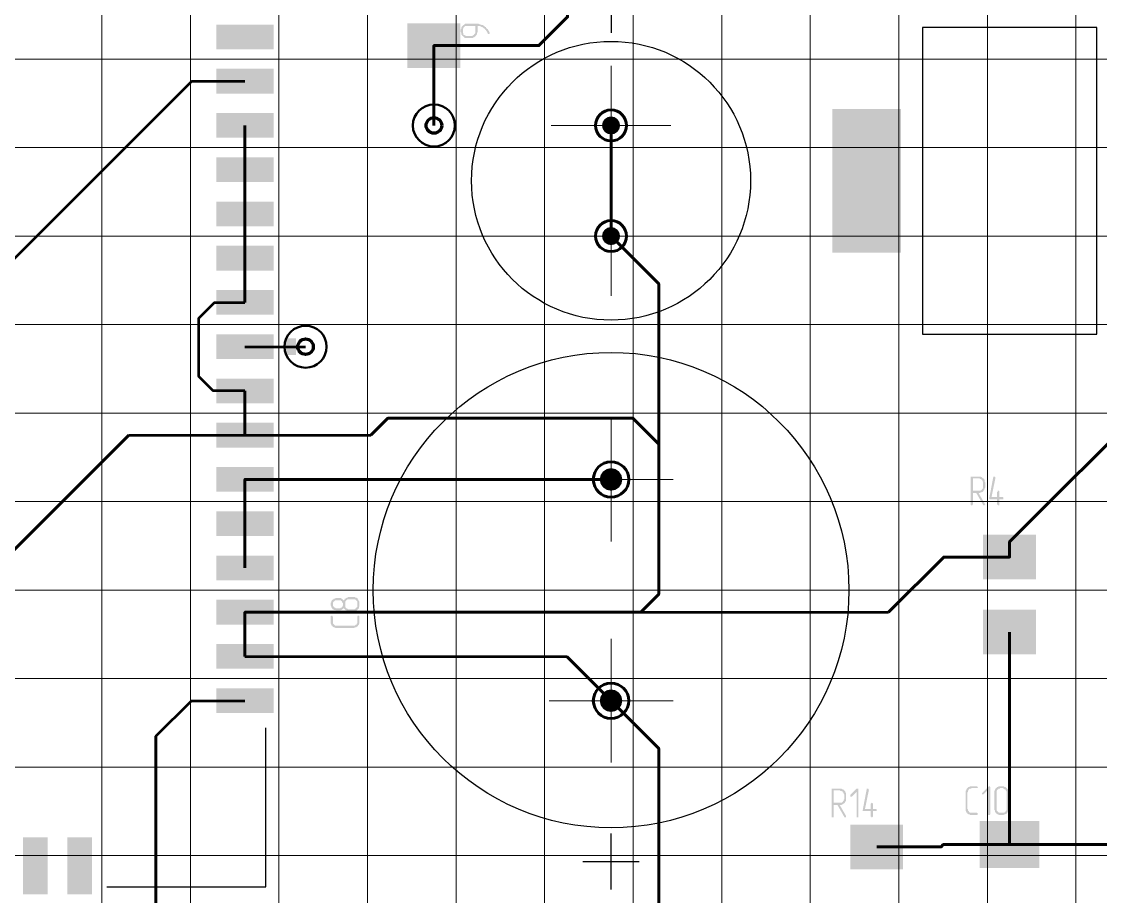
# Paper-space layout 'Layout1' of a CAD drawing. Extents: x -1 to 840, y -1 to 593.
# Drawn here: x 245.69 to 294.43, y 361.34 to 400.88 of the extents above; entities that cross this region are included whole.
import ezdxf

# ---------------------------------------------------------------- set-up
doc = ezdxf.new("R2010")
doc.units = 0
doc.header["$MEASUREMENT"] = 0
doc.layers.add('PDF _Геометрия', color=7, linetype='CONTINUOUS')
doc.layers.add('PDF _Сплошная заливка', color=7, linetype='CONTINUOUS')

psp = doc.layouts.get("Layout1")

# ---------------------------------------------------------------- hatches: boundary and pattern name
at = {"layer": 'PDF _Сплошная заливка', "transparency": 33554559}
h = psp.add_hatch(color=256, dxfattribs=at)
h.paths.add_polyline_path([(266.187, 400.426), (266.187, 400.68), (265.806, 400.68), (265.806, 400.68), (265.806, 400.68), (265.781, 400.68), (265.781, 400.68), (265.756, 400.68), (265.73, 400.68), (265.705, 400.655), (265.679, 400.63), (265.679, 400.63), (265.679, 400.63), (265.654, 400.604), (265.654, 400.604), (265.654, 400.579), (265.628, 400.553), (265.628, 400.528), (265.628, 400.503), (265.628, 400.401), (265.628, 400.376), (265.628, 400.376), (265.654, 400.35), (265.654, 400.325), (265.654, 400.299), (265.679, 400.274), (265.679, 400.274), (265.679, 400.274), (265.705, 400.274), (265.73, 400.249), (265.73, 400.249), (265.756, 400.249), (265.781, 400.223), (265.806, 400.223), (266.009, 400.223), (266.009, 400.223), (266.009, 400.223), (266.035, 400.223), (266.035, 400.223), (266.06, 400.249), (266.086, 400.249), (266.111, 400.274), (266.137, 400.274), (266.137, 400.274), (266.137, 400.299), (266.137, 400.299), (266.162, 400.325), (266.162, 400.325), (266.187, 400.35), (266.187, 400.376)], flags=0)
h.paths.add_polyline_path([(266.848, 400.35), (266.822, 400.35), (266.822, 400.325), (266.822, 400.325), (266.822, 400.325), (266.797, 400.325), (266.797, 400.325), (266.797, 400.325), (266.772, 400.325), (266.772, 400.325), (266.772, 400.325), (266.772, 400.325), (266.772, 400.325), (266.746, 400.35), (266.746, 400.35), (266.746, 400.376), (266.721, 400.401), (266.721, 400.426), (266.721, 400.426), (266.695, 400.426), (266.695, 400.452), (266.695, 400.452), (266.67, 400.477), (266.67, 400.503), (266.67, 400.503), (266.645, 400.503), (266.645, 400.528), (266.619, 400.528), (266.619, 400.553), (266.594, 400.579), (266.568, 400.579), (266.543, 400.604), (266.543, 400.604), (266.518, 400.604), (266.518, 400.63), (266.492, 400.63), (266.467, 400.63), (266.467, 400.655), (266.441, 400.655), (266.416, 400.68), (266.391, 400.68), (266.391, 400.68), (266.391, 400.68), (266.365, 400.68), (266.34, 400.68), (266.314, 400.68), (266.289, 400.68), (266.289, 400.68), (266.289, 400.401), (266.289, 400.401), (266.264, 400.376), (266.264, 400.35), (266.264, 400.325), (266.238, 400.274), (266.213, 400.249), (266.187, 400.223), (266.187, 400.223), (266.187, 400.198), (266.162, 400.198), (266.137, 400.172), (266.111, 400.172), (266.086, 400.147), (266.035, 400.147), (266.009, 400.147), (265.806, 400.147), (265.806, 400.147), (265.806, 400.147), (265.806, 400.147), (265.781, 400.147), (265.781, 400.147), (265.756, 400.147), (265.705, 400.147), (265.679, 400.172), (265.654, 400.198), (265.628, 400.223), (265.603, 400.223), (265.603, 400.223), (265.603, 400.249), (265.578, 400.274), (265.552, 400.299), (265.552, 400.325), (265.552, 400.376), (265.527, 400.426), (265.527, 400.528), (265.527, 400.528), (265.552, 400.553), (265.552, 400.579), (265.552, 400.604), (265.578, 400.63), (265.578, 400.655), (265.628, 400.706), (265.628, 400.706), (265.628, 400.706), (265.628, 400.706), (265.654, 400.731), (265.679, 400.731), (265.705, 400.757), (265.73, 400.782), (265.781, 400.782), (265.781, 400.782), (265.806, 400.782), (266.238, 400.782), (266.238, 400.782), (266.238, 400.782), (266.238, 400.782), (266.264, 400.782), (266.289, 400.782), (266.289, 400.782), (266.314, 400.782), (266.34, 400.782), (266.391, 400.757), (266.467, 400.731), (266.492, 400.731), (266.518, 400.731), (266.543, 400.706), (266.594, 400.68), (266.594, 400.68), (266.594, 400.68), (266.594, 400.68), (266.619, 400.655), (266.619, 400.655), (266.645, 400.63), (266.67, 400.63), (266.67, 400.604), (266.695, 400.579), (266.721, 400.553), (266.746, 400.553), (266.772, 400.503), (266.772, 400.477), (266.797, 400.452), (266.822, 400.426), (266.822, 400.376), (266.848, 400.376)], flags=0)
at = {"layer": 'PDF _Сплошная заливка', "true_color": 0xffffff, "transparency": 33554559}
for points in [[(271.912, 396.187), (271.943, 396.344), (272.032, 396.476), (272.164, 396.564), (272.32, 396.595), (272.32, 396.187)], [(272.32, 395.78), (272.164, 395.811), (272.032, 395.899), (271.943, 396.032), (271.912, 396.187), (272.32, 396.187)], [(272.728, 396.187), (272.697, 396.032), (272.609, 395.899), (272.476, 395.811), (272.32, 395.78), (272.32, 396.187)], [(271.912, 391.187), (271.943, 391.344), (272.032, 391.476), (272.164, 391.564), (272.32, 391.595), (272.32, 391.187)], [(272.32, 390.78), (272.164, 390.811), (272.032, 390.899), (271.943, 391.032), (271.912, 391.187), (272.32, 391.187)], [(272.728, 391.187), (272.697, 391.032), (272.609, 390.899), (272.476, 390.811), (272.32, 390.78), (272.32, 391.187)], [(272.32, 380.697), (272.515, 380.658), (272.681, 380.548), (272.791, 380.383), (272.83, 380.187), (272.32, 380.187)], [(272.32, 379.678), (272.125, 379.717), (271.96, 379.827), (271.849, 379.992), (271.81, 380.187), (272.32, 380.187)], [(272.83, 380.187), (272.791, 379.992), (272.681, 379.827), (272.515, 379.717), (272.32, 379.678), (272.32, 380.187)], [(272.32, 370.697), (272.515, 370.659), (272.681, 370.548), (272.791, 370.383), (272.83, 370.188), (272.32, 370.188)], [(272.32, 369.678), (272.125, 369.717), (271.96, 369.827), (271.849, 369.992), (271.81, 370.188), (272.32, 370.188)], [(272.83, 370.188), (272.791, 369.992), (272.681, 369.827), (272.515, 369.717), (272.32, 369.678), (272.32, 370.188)]]:
    psp.add_hatch(color=7, dxfattribs=at).paths.add_polyline_path(points)
at = {"layer": 'PDF _Сплошная заливка', "transparency": 33554559}
for points in [[(272.32, 396.187), (272.32, 396.595), (272.476, 396.564), (272.609, 396.476), (272.697, 396.344), (272.728, 396.187)], [(272.32, 391.187), (272.32, 391.595), (272.476, 391.564), (272.609, 391.476), (272.697, 391.344), (272.728, 391.187)], [(272.32, 380.187), (271.81, 380.187), (271.849, 380.383), (271.96, 380.548), (272.125, 380.658), (272.32, 380.697)], [(289.636, 380.31), (289.661, 380.31), (289.661, 380.31), (289.661, 380.31), (289.661, 380.31), (289.687, 380.284), (289.687, 380.284), (289.687, 380.259), (289.509, 379.395), (289.763, 379.395), (289.763, 379.624), (289.763, 379.624), (289.788, 379.624), (289.788, 379.649), (289.788, 379.649), (289.788, 379.649), (289.788, 379.675), (289.814, 379.675), (289.814, 379.675), (289.814, 379.675), (289.839, 379.675), (289.839, 379.675), (289.865, 379.649), (289.865, 379.649), (289.865, 379.649), (289.865, 379.649), (289.865, 379.624), (289.865, 379.395), (290.017, 379.395), (290.017, 379.395), (290.017, 379.395), (290.042, 379.37), (290.042, 379.37), (290.042, 379.37), (290.042, 379.345), (290.042, 379.345), (290.042, 379.345), (290.042, 379.345), (290.042, 379.319), (290.042, 379.319), (290.042, 379.319), (290.042, 379.294), (290.017, 379.294), (290.017, 379.294), (289.865, 379.294), (289.865, 379.065), (289.865, 379.065), (289.865, 379.04), (289.865, 379.04), (289.865, 379.04), (289.865, 379.014), (289.839, 379.014), (289.839, 379.014), (289.814, 379.014), (289.814, 379.014), (289.814, 379.014), (289.814, 379.014), (289.788, 379.04), (289.788, 379.04), (289.788, 379.04), (289.788, 379.04), (289.763, 379.065), (289.763, 379.294), (289.433, 379.294), (289.433, 379.294), (289.433, 379.294), (289.407, 379.319), (289.407, 379.319), (289.407, 379.319), (289.407, 379.319), (289.407, 379.345), (289.407, 379.345), (289.585, 380.284), (289.585, 380.284), (289.585, 380.284), (289.585, 380.31), (289.611, 380.31), (289.636, 380.31)], [(259.658, 373.985), (259.658, 374.01), (259.658, 374.01), (259.684, 374.01), (259.684, 374.036), (259.684, 374.036), (259.709, 374.036), (259.709, 374.036), (259.709, 374.036), (259.735, 374.036), (259.735, 374.01), (259.735, 374.01), (259.735, 374.01), (259.735, 374.01), (259.76, 373.985), (259.76, 373.757), (259.76, 373.731), (259.76, 373.706), (259.76, 373.68), (259.76, 373.68), (259.785, 373.655), (259.811, 373.629), (259.811, 373.629), (259.811, 373.629), (259.836, 373.604), (259.836, 373.604), (259.862, 373.579), (259.887, 373.579), (259.912, 373.579), (259.938, 373.579), (260.675, 373.579), (260.675, 373.579), (260.7, 373.579), (260.7, 373.579), (260.725, 373.579), (260.751, 373.579), (260.776, 373.604), (260.776, 373.604), (260.802, 373.629), (260.802, 373.629), (260.827, 373.629), (260.827, 373.655), (260.827, 373.655), (260.852, 373.68), (260.852, 373.706), (260.852, 373.731), (260.852, 373.757), (260.852, 373.985), (260.852, 373.985), (260.878, 374.01), (260.878, 374.01), (260.878, 374.01), (260.878, 374.036), (260.903, 374.036), (260.903, 374.036), (260.903, 374.036), (260.929, 374.036), (260.929, 374.036), (260.954, 374.01), (260.954, 374.01), (260.954, 374.01), (260.954, 374.01), (260.954, 373.985), (260.954, 373.757), (260.954, 373.731), (260.954, 373.706), (260.954, 373.68), (260.929, 373.655), (260.929, 373.629), (260.903, 373.604), (260.878, 373.553), (260.878, 373.553), (260.878, 373.553), (260.852, 373.553), (260.852, 373.528), (260.827, 373.528), (260.802, 373.502), (260.751, 373.502), (260.725, 373.477), (260.7, 373.477), (260.675, 373.477), (259.938, 373.477), (259.938, 373.477), (259.938, 373.477), (259.912, 373.477), (259.912, 373.477), (259.887, 373.477), (259.862, 373.477), (259.836, 373.502), (259.811, 373.502), (259.76, 373.528), (259.735, 373.553), (259.735, 373.553), (259.735, 373.553), (259.735, 373.579), (259.709, 373.579), (259.684, 373.604), (259.684, 373.629), (259.658, 373.68), (259.658, 373.706), (259.658, 373.731)], [(272.32, 370.188), (271.81, 370.188), (271.849, 370.383), (271.96, 370.548), (272.125, 370.659), (272.32, 370.697)], [(283.463, 366.213), (283.463, 366.213), (283.488, 366.213), (283.488, 366.213), (283.488, 366.187), (283.488, 366.187), (283.488, 366.162), (283.488, 364.968), (283.488, 364.968), (283.488, 364.943), (283.488, 364.943), (283.488, 364.917), (283.488, 364.917), (283.463, 364.917), (283.463, 364.917), (283.463, 364.917), (283.437, 364.917), (283.437, 364.917), (283.437, 364.917), (283.412, 364.917), (283.412, 364.917), (283.412, 364.943), (283.412, 364.943), (283.412, 364.968), (283.412, 366.06), (283.209, 365.857), (283.209, 365.857), (283.183, 365.857), (283.183, 365.857), (283.183, 365.857), (283.158, 365.857), (283.158, 365.857), (283.158, 365.857), (283.132, 365.857), (283.132, 365.857), (283.132, 365.857), (283.132, 365.882), (283.132, 365.882), (283.132, 365.882), (283.132, 365.908), (283.132, 365.908), (283.132, 365.933), (283.412, 366.213), (283.412, 366.213), (283.437, 366.213), (283.437, 366.213), (283.437, 366.213)], [(283.92, 366.213), (283.945, 366.213), (283.945, 366.213), (283.945, 366.213), (283.945, 366.187), (283.945, 366.187), (283.971, 366.162), (283.971, 366.162), (283.793, 365.298), (284.047, 365.298), (284.047, 365.527), (284.047, 365.527), (284.047, 365.527), (284.047, 365.527), (284.072, 365.552), (284.072, 365.552), (284.072, 365.552), (284.098, 365.578), (284.098, 365.578), (284.098, 365.578), (284.098, 365.578), (284.123, 365.552), (284.123, 365.552), (284.123, 365.552), (284.148, 365.552), (284.148, 365.527), (284.148, 365.527), (284.148, 365.298), (284.301, 365.298), (284.301, 365.298), (284.301, 365.273), (284.326, 365.273), (284.326, 365.273), (284.326, 365.273), (284.326, 365.248), (284.326, 365.248), (284.326, 365.248), (284.326, 365.222), (284.326, 365.222), (284.326, 365.222), (284.326, 365.197), (284.301, 365.197), (284.301, 365.197), (284.276, 365.197), (284.148, 365.197), (284.148, 364.968), (284.148, 364.968), (284.148, 364.943), (284.148, 364.943), (284.123, 364.917), (284.123, 364.917), (284.123, 364.917), (284.123, 364.917), (284.098, 364.917), (284.098, 364.917), (284.098, 364.917), (284.072, 364.917), (284.072, 364.917), (284.072, 364.917), (284.072, 364.943), (284.047, 364.943), (284.047, 364.968), (284.047, 365.197), (283.717, 365.197), (283.717, 365.197), (283.717, 365.197), (283.691, 365.197), (283.691, 365.222), (283.691, 365.222), (283.691, 365.222), (283.691, 365.248), (283.691, 365.248), (283.869, 366.187), (283.869, 366.187), (283.869, 366.187), (283.869, 366.213), (283.894, 366.213), (283.92, 366.213)], [(288.848, 366.314), (288.874, 366.314), (288.874, 366.314), (288.874, 366.314), (288.874, 366.289), (288.899, 366.289), (288.899, 366.263), (288.899, 366.263), (288.899, 366.263), (288.874, 366.263), (288.874, 366.238), (288.874, 366.238), (288.874, 366.238), (288.848, 366.238), (288.848, 366.238), (288.594, 366.238), (288.594, 366.213), (288.569, 366.213), (288.543, 366.213), (288.518, 366.213), (288.493, 366.187), (288.493, 366.162), (288.493, 366.162), (288.467, 366.162), (288.467, 366.162), (288.467, 366.137), (288.442, 366.111), (288.442, 366.086), (288.442, 366.06), (288.416, 366.035), (288.416, 365.298), (288.416, 365.298), (288.416, 365.298), (288.442, 365.273), (288.442, 365.248), (288.442, 365.222), (288.442, 365.222), (288.467, 365.197), (288.493, 365.171), (288.493, 365.171), (288.493, 365.171), (288.493, 365.146), (288.518, 365.146), (288.543, 365.12), (288.569, 365.12), (288.594, 365.12), (288.62, 365.12), (288.848, 365.12), (288.848, 365.12), (288.874, 365.095), (288.874, 365.095), (288.874, 365.095), (288.874, 365.095), (288.899, 365.07), (288.899, 365.07), (288.899, 365.07), (288.899, 365.044), (288.874, 365.044), (288.874, 365.044), (288.874, 365.019), (288.874, 365.019), (288.848, 365.019), (288.848, 365.019), (288.594, 365.019), (288.594, 365.019), (288.569, 365.019), (288.543, 365.019), (288.518, 365.044), (288.493, 365.044), (288.442, 365.07), (288.416, 365.095), (288.416, 365.095), (288.416, 365.095), (288.416, 365.12), (288.391, 365.12), (288.366, 365.146), (288.366, 365.171), (288.34, 365.222), (288.34, 365.248), (288.34, 365.273), (288.34, 365.298), (288.34, 366.035), (288.34, 366.035), (288.34, 366.035), (288.34, 366.06), (288.34, 366.06), (288.34, 366.086), (288.34, 366.111), (288.366, 366.137), (288.366, 366.162), (288.391, 366.213), (288.416, 366.238), (288.416, 366.238), (288.416, 366.238), (288.416, 366.238), (288.442, 366.263), (288.467, 366.289), (288.493, 366.289), (288.543, 366.314), (288.569, 366.314), (288.594, 366.314)], [(289.407, 366.314), (289.433, 366.314), (289.433, 366.314), (289.433, 366.314), (289.433, 366.289), (289.458, 366.289), (289.458, 366.263), (289.458, 365.07), (289.458, 365.07), (289.458, 365.044), (289.433, 365.044), (289.433, 365.019), (289.433, 365.019), (289.433, 365.019), (289.407, 365.019), (289.407, 365.019), (289.407, 365.019), (289.407, 365.019), (289.382, 365.019), (289.382, 365.019), (289.356, 365.019), (289.356, 365.044), (289.356, 365.044), (289.356, 365.07), (289.356, 366.162), (289.153, 365.959), (289.153, 365.959), (289.153, 365.959), (289.128, 365.959), (289.128, 365.959), (289.128, 365.959), (289.102, 365.959), (289.102, 365.959), (289.102, 365.959), (289.102, 365.959), (289.077, 365.959), (289.077, 365.984), (289.077, 365.984), (289.077, 365.984), (289.077, 366.009), (289.077, 366.009), (289.102, 366.035), (289.382, 366.314), (289.382, 366.314), (289.382, 366.314), (289.382, 366.314), (289.407, 366.314)]]:
    psp.add_hatch(color=256, dxfattribs=at).paths.add_polyline_path(points)
h = psp.add_hatch(color=256, dxfattribs=at)
h.paths.add_polyline_path([(288.95, 380.233), (288.671, 380.233), (288.671, 379.675), (288.95, 379.675), (288.975, 379.675), (288.975, 379.675), (289.001, 379.675), (289.026, 379.7), (289.052, 379.7), (289.077, 379.726), (289.077, 379.726), (289.077, 379.726), (289.077, 379.751), (289.102, 379.751), (289.102, 379.776), (289.128, 379.802), (289.128, 379.827), (289.128, 379.852), (289.128, 380.03), (289.128, 380.03), (289.128, 380.056), (289.128, 380.056), (289.128, 380.081), (289.102, 380.107), (289.102, 380.132), (289.077, 380.157), (289.077, 380.157), (289.077, 380.183), (289.052, 380.183), (289.052, 380.183), (289.026, 380.208), (289.001, 380.208), (289.001, 380.208), (288.975, 380.233)], flags=0)
h.paths.add_polyline_path([(288.95, 380.31), (288.975, 380.31), (289.001, 380.31), (289.026, 380.31), (289.077, 380.284), (289.102, 380.259), (289.128, 380.233), (289.128, 380.233), (289.128, 380.233), (289.153, 380.233), (289.153, 380.208), (289.179, 380.183), (289.204, 380.157), (289.204, 380.107), (289.204, 380.081), (289.229, 380.056), (289.229, 380.03), (289.229, 379.852), (289.229, 379.852), (289.229, 379.852), (289.229, 379.852), (289.229, 379.827), (289.204, 379.802), (289.204, 379.776), (289.204, 379.751), (289.179, 379.726), (289.153, 379.7), (289.153, 379.675), (289.128, 379.649), (289.128, 379.649), (289.128, 379.649), (289.102, 379.624), (289.077, 379.624), (289.052, 379.598), (289.026, 379.598), (288.975, 379.573), (288.95, 379.573), (288.925, 379.573), (289.204, 379.09), (289.204, 379.09), (289.204, 379.09), (289.229, 379.065), (289.229, 379.065), (289.229, 379.065), (289.229, 379.065), (289.204, 379.04), (289.204, 379.04), (289.204, 379.04), (289.204, 379.014), (289.179, 379.014), (289.179, 379.014), (289.153, 379.014), (289.153, 379.014), (289.153, 379.014), (289.153, 379.014), (289.128, 379.04), (289.128, 379.04), (288.823, 379.573), (288.671, 379.573), (288.671, 379.065), (288.671, 379.065), (288.671, 379.04), (288.645, 379.04), (288.645, 379.04), (288.645, 379.014), (288.645, 379.014), (288.62, 379.014), (288.62, 379.014), (288.62, 379.014), (288.594, 379.014), (288.594, 379.014), (288.569, 379.04), (288.569, 379.04), (288.569, 379.04), (288.569, 379.04), (288.569, 379.065), (288.569, 380.284), (288.569, 380.284), (288.569, 380.284), (288.569, 380.284), (288.569, 380.284), (288.569, 380.31), (288.594, 380.31), (288.594, 380.31), (288.62, 380.31)], flags=0)
h = psp.add_hatch(color=256, dxfattribs=at)
h.paths.add_polyline_path([(259.76, 374.544), (259.76, 374.544), (259.76, 374.518), (259.76, 374.493), (259.76, 374.493), (259.76, 374.468), (259.785, 374.442), (259.811, 374.417), (259.811, 374.417), (259.811, 374.417), (259.836, 374.391), (259.836, 374.391), (259.862, 374.391), (259.887, 374.366), (259.912, 374.366), (259.938, 374.366), (260.039, 374.366), (260.039, 374.366), (260.039, 374.366), (260.065, 374.366), (260.065, 374.366), (260.09, 374.366), (260.116, 374.391), (260.141, 374.391), (260.166, 374.417), (260.166, 374.417), (260.166, 374.417), (260.166, 374.442), (260.192, 374.442), (260.192, 374.468), (260.217, 374.493), (260.217, 374.518), (260.217, 374.544), (260.217, 374.569), (260.217, 374.569), (260.217, 374.595), (260.192, 374.62), (260.192, 374.62), (260.166, 374.646), (260.166, 374.671), (260.166, 374.671), (260.141, 374.696), (260.141, 374.696), (260.116, 374.696), (260.116, 374.722), (260.09, 374.722), (260.065, 374.722), (260.039, 374.722), (259.938, 374.722), (259.938, 374.722), (259.912, 374.722), (259.912, 374.722), (259.887, 374.722), (259.862, 374.722), (259.836, 374.696), (259.836, 374.696), (259.811, 374.671), (259.811, 374.671), (259.785, 374.671), (259.785, 374.646), (259.785, 374.646), (259.76, 374.62), (259.76, 374.595), (259.76, 374.569)], flags=0)
h.paths.add_polyline_path([(260.319, 374.595), (260.319, 374.493), (260.319, 374.468), (260.319, 374.442), (260.319, 374.442), (260.319, 374.417), (260.344, 374.391), (260.37, 374.366), (260.37, 374.366), (260.37, 374.366), (260.395, 374.341), (260.395, 374.341), (260.42, 374.341), (260.446, 374.315), (260.471, 374.315), (260.497, 374.315), (260.675, 374.315), (260.675, 374.315), (260.7, 374.315), (260.7, 374.315), (260.725, 374.315), (260.751, 374.341), (260.776, 374.341), (260.776, 374.341), (260.802, 374.366), (260.802, 374.366), (260.827, 374.391), (260.827, 374.391), (260.827, 374.417), (260.852, 374.417), (260.852, 374.442), (260.852, 374.468), (260.852, 374.493), (260.852, 374.595), (260.852, 374.62), (260.852, 374.646), (260.852, 374.646), (260.852, 374.671), (260.827, 374.696), (260.802, 374.722), (260.802, 374.722), (260.802, 374.722), (260.776, 374.747), (260.776, 374.747), (260.751, 374.772), (260.725, 374.772), (260.7, 374.772), (260.675, 374.772), (260.497, 374.772), (260.497, 374.772), (260.471, 374.772), (260.471, 374.772), (260.446, 374.772), (260.42, 374.772), (260.395, 374.747), (260.395, 374.747), (260.37, 374.722), (260.37, 374.722), (260.344, 374.722), (260.344, 374.696), (260.344, 374.696), (260.319, 374.671), (260.319, 374.646), (260.319, 374.62)], flags=0)
h.paths.add_polyline_path([(259.658, 374.569), (259.658, 374.595), (259.658, 374.62), (259.684, 374.646), (259.684, 374.671), (259.709, 374.722), (259.735, 374.747), (259.735, 374.747), (259.735, 374.747), (259.76, 374.747), (259.76, 374.772), (259.785, 374.772), (259.785, 374.798), (259.836, 374.798), (259.887, 374.823), (259.912, 374.823), (259.938, 374.823), (260.039, 374.823), (260.039, 374.823), (260.039, 374.823), (260.065, 374.823), (260.065, 374.823), (260.09, 374.823), (260.116, 374.823), (260.141, 374.798), (260.141, 374.798), (260.141, 374.798), (260.166, 374.798), (260.166, 374.798), (260.192, 374.772), (260.192, 374.772), (260.217, 374.747), (260.217, 374.747), (260.243, 374.722), (260.243, 374.722), (260.243, 374.722), (260.268, 374.747), (260.268, 374.747), (260.293, 374.772), (260.293, 374.798), (260.319, 374.798), (260.344, 374.823), (260.344, 374.823), (260.37, 374.823), (260.37, 374.849), (260.395, 374.849), (260.42, 374.849), (260.446, 374.874), (260.471, 374.874), (260.497, 374.874), (260.675, 374.874), (260.675, 374.874), (260.675, 374.874), (260.7, 374.874), (260.7, 374.874), (260.725, 374.874), (260.751, 374.874), (260.776, 374.849), (260.802, 374.849), (260.852, 374.823), (260.878, 374.798), (260.878, 374.798), (260.878, 374.772), (260.903, 374.747), (260.903, 374.747), (260.929, 374.696), (260.954, 374.671), (260.954, 374.646), (260.954, 374.595), (260.954, 374.493), (260.954, 374.493), (260.954, 374.468), (260.954, 374.442), (260.929, 374.417), (260.929, 374.366), (260.903, 374.341), (260.878, 374.315), (260.878, 374.315), (260.878, 374.315), (260.852, 374.29), (260.852, 374.29), (260.827, 374.265), (260.802, 374.239), (260.751, 374.239), (260.725, 374.214), (260.7, 374.214), (260.675, 374.214), (260.497, 374.214), (260.497, 374.214), (260.471, 374.214), (260.471, 374.214), (260.446, 374.239), (260.42, 374.239), (260.395, 374.239), (260.37, 374.239), (260.37, 374.265), (260.344, 374.265), (260.344, 374.265), (260.344, 374.265), (260.319, 374.29), (260.293, 374.315), (260.293, 374.315), (260.268, 374.341), (260.243, 374.366), (260.243, 374.366), (260.243, 374.366), (260.243, 374.366), (260.217, 374.341), (260.217, 374.341), (260.192, 374.315), (260.166, 374.315), (260.141, 374.29), (260.141, 374.29), (260.141, 374.29), (260.141, 374.29), (260.116, 374.29), (260.09, 374.265), (260.065, 374.265), (260.039, 374.265), (260.039, 374.265), (259.938, 374.265), (259.938, 374.265), (259.938, 374.265), (259.912, 374.265), (259.912, 374.265), (259.887, 374.265), (259.862, 374.29), (259.836, 374.29), (259.811, 374.29), (259.76, 374.315), (259.735, 374.341), (259.735, 374.341), (259.735, 374.366), (259.735, 374.366), (259.709, 374.366), (259.709, 374.391), (259.684, 374.391), (259.684, 374.442), (259.658, 374.493), (259.658, 374.518), (259.658, 374.544)], flags=0)
h = psp.add_hatch(color=256, dxfattribs=at)
h.paths.add_polyline_path([(282.65, 366.137), (282.37, 366.137), (282.37, 365.578), (282.675, 365.578), (282.675, 365.578), (282.7, 365.578), (282.726, 365.578), (282.751, 365.578), (282.777, 365.603), (282.777, 365.629), (282.802, 365.629), (282.802, 365.629), (282.802, 365.654), (282.827, 365.654), (282.827, 365.679), (282.827, 365.705), (282.853, 365.73), (282.853, 365.756), (282.853, 365.933), (282.853, 365.933), (282.853, 365.959), (282.853, 365.959), (282.827, 365.984), (282.827, 366.009), (282.827, 366.035), (282.802, 366.035), (282.777, 366.06), (282.777, 366.06), (282.777, 366.086), (282.777, 366.086), (282.751, 366.086), (282.726, 366.111), (282.7, 366.111), (282.675, 366.111)], flags=0)
h.paths.add_polyline_path([(282.675, 366.213), (282.7, 366.213), (282.726, 366.213), (282.751, 366.187), (282.802, 366.187), (282.827, 366.162), (282.853, 366.137), (282.853, 366.137), (282.853, 366.137), (282.878, 366.111), (282.878, 366.111), (282.904, 366.086), (282.904, 366.06), (282.929, 366.009), (282.929, 365.984), (282.929, 365.959), (282.929, 365.933), (282.929, 365.756), (282.929, 365.756), (282.929, 365.756), (282.929, 365.73), (282.929, 365.73), (282.929, 365.705), (282.929, 365.679), (282.929, 365.654), (282.904, 365.629), (282.878, 365.578), (282.878, 365.578), (282.853, 365.552), (282.853, 365.552), (282.853, 365.552), (282.827, 365.527), (282.802, 365.527), (282.777, 365.501), (282.726, 365.476), (282.7, 365.476), (282.65, 365.476), (282.65, 365.476), (282.929, 364.993), (282.929, 364.993), (282.929, 364.968), (282.929, 364.968), (282.929, 364.968), (282.929, 364.968), (282.929, 364.943), (282.929, 364.943), (282.929, 364.917), (282.929, 364.917), (282.904, 364.917), (282.904, 364.917), (282.878, 364.917), (282.878, 364.917), (282.878, 364.917), (282.878, 364.917), (282.853, 364.917), (282.853, 364.943), (282.853, 364.943), (282.548, 365.476), (282.37, 365.476), (282.37, 364.968), (282.37, 364.968), (282.37, 364.943), (282.37, 364.943), (282.37, 364.917), (282.37, 364.917), (282.37, 364.917), (282.345, 364.917), (282.345, 364.917), (282.345, 364.917), (282.319, 364.917), (282.319, 364.917), (282.294, 364.917), (282.294, 364.917), (282.294, 364.943), (282.294, 364.943), (282.294, 364.968), (282.294, 366.162), (282.294, 366.162), (282.294, 366.187), (282.294, 366.187), (282.294, 366.187), (282.294, 366.213), (282.319, 366.213), (282.319, 366.213), (282.345, 366.213)], flags=0)
h = psp.add_hatch(color=256, dxfattribs=at)
h.paths.add_polyline_path([(290.017, 366.238), (289.89, 366.238), (289.89, 366.213), (289.865, 366.213), (289.839, 366.213), (289.814, 366.213), (289.814, 366.187), (289.788, 366.162), (289.788, 366.162), (289.763, 366.162), (289.763, 366.162), (289.763, 366.137), (289.737, 366.111), (289.737, 366.086), (289.737, 366.06), (289.737, 366.035), (289.737, 365.298), (289.737, 365.298), (289.737, 365.298), (289.737, 365.273), (289.737, 365.248), (289.737, 365.222), (289.763, 365.222), (289.763, 365.197), (289.788, 365.171), (289.788, 365.171), (289.788, 365.171), (289.814, 365.146), (289.814, 365.146), (289.839, 365.12), (289.865, 365.12), (289.89, 365.12), (289.915, 365.12), (290.017, 365.12), (290.042, 365.12), (290.042, 365.12), (290.068, 365.12), (290.093, 365.146), (290.119, 365.146), (290.144, 365.171), (290.144, 365.171), (290.144, 365.171), (290.144, 365.197), (290.169, 365.197), (290.169, 365.222), (290.195, 365.248), (290.195, 365.273), (290.195, 365.298), (290.195, 366.035), (290.195, 366.035), (290.195, 366.06), (290.195, 366.06), (290.195, 366.086), (290.169, 366.111), (290.169, 366.137), (290.144, 366.137), (290.144, 366.162), (290.144, 366.162), (290.119, 366.187), (290.119, 366.187), (290.093, 366.187), (290.068, 366.213), (290.068, 366.213), (290.042, 366.213)], flags=0)
h.paths.add_polyline_path([(290.017, 366.314), (290.042, 366.314), (290.068, 366.314), (290.093, 366.289), (290.144, 366.289), (290.169, 366.263), (290.195, 366.238), (290.195, 366.238), (290.195, 366.238), (290.22, 366.213), (290.22, 366.213), (290.246, 366.187), (290.271, 366.162), (290.271, 366.111), (290.271, 366.086), (290.296, 366.06), (290.296, 366.035), (290.296, 365.298), (290.296, 365.298), (290.296, 365.298), (290.296, 365.273), (290.296, 365.273), (290.271, 365.248), (290.271, 365.222), (290.271, 365.197), (290.246, 365.171), (290.22, 365.12), (290.195, 365.095), (290.195, 365.095), (290.195, 365.095), (290.169, 365.07), (290.144, 365.07), (290.119, 365.044), (290.093, 365.044), (290.042, 365.019), (290.017, 365.019), (289.915, 365.019), (289.89, 365.019), (289.865, 365.019), (289.839, 365.019), (289.814, 365.044), (289.788, 365.044), (289.763, 365.07), (289.712, 365.095), (289.712, 365.095), (289.712, 365.095), (289.712, 365.12), (289.687, 365.12), (289.687, 365.146), (289.661, 365.171), (289.661, 365.222), (289.636, 365.248), (289.636, 365.273), (289.636, 365.298), (289.636, 366.035), (289.636, 366.035), (289.636, 366.035), (289.636, 366.06), (289.636, 366.06), (289.636, 366.086), (289.636, 366.111), (289.661, 366.137), (289.661, 366.162), (289.687, 366.213), (289.712, 366.238), (289.712, 366.238), (289.712, 366.238), (289.737, 366.238), (289.737, 366.263), (289.763, 366.289), (289.788, 366.289), (289.839, 366.314), (289.865, 366.314), (289.89, 366.314)], flags=0)

# ---------------------------------------------------------------- linework, layer by layer
at = {"layer": 'PDF _Геометрия', "lineweight": 20}
for points in [[(249.316, 329.948), (249.316, 331.188), (249.316, 491.187)], [(253.317, 328.708), (253.317, 331.188), (253.317, 491.187)], [(257.317, 329.948), (257.317, 331.188), (257.317, 491.187)], [(261.318, 328.708), (261.318, 331.188), (261.318, 491.187)], [(265.319, 329.948), (265.319, 331.188), (265.319, 491.187)], [(269.319, 328.708), (269.319, 331.188), (269.319, 491.187)], [(273.32, 329.948), (273.32, 331.188), (273.32, 491.187)], [(277.321, 328.708), (277.321, 331.188), (277.321, 491.187)], [(281.322, 329.948), (281.322, 331.188), (281.322, 491.187)], [(285.322, 328.708), (285.322, 331.188), (285.322, 491.187)], [(289.323, 329.948), (289.323, 331.188), (289.323, 491.187)], [(293.324, 328.708), (293.324, 331.188), (293.324, 491.187)], [(108.05, 399.187), (109.29, 399.187), (349.334, 399.187)], [(272.32, 393.487), (272.32, 398.887)], [(272.32, 393.787), (272.32, 398.588)], [(269.619, 396.187), (275.021, 396.187)], [(269.92, 396.187), (274.721, 396.187)], [(106.809, 395.187), (109.29, 395.187), (349.334, 395.187)], [(272.32, 388.488), (272.32, 393.888)], [(272.32, 388.787), (272.32, 393.588)], [(108.05, 391.187), (109.29, 391.187), (349.334, 391.187)], [(269.619, 391.187), (275.021, 391.187)], [(269.92, 391.187), (274.721, 391.187)], [(106.809, 387.188), (109.29, 387.188), (349.334, 387.188)], [(108.05, 383.187), (109.29, 383.187), (349.334, 383.187)], [(272.32, 377.388), (272.32, 382.988)], [(272.32, 377.688), (272.32, 382.688)], [(269.52, 380.187), (275.121, 380.187)], [(269.82, 380.187), (274.821, 380.187)], [(106.809, 379.188), (109.29, 379.188), (349.334, 379.188)], [(108.05, 375.188), (109.29, 375.188), (349.334, 375.188)], [(272.32, 367.387), (272.32, 372.988)], [(272.32, 367.687), (272.32, 372.688)], [(106.809, 371.188), (109.29, 371.188), (349.334, 371.188)], [(269.52, 370.188), (275.121, 370.188)], [(269.82, 370.188), (274.821, 370.188)], [(108.05, 367.188), (109.29, 367.188), (349.334, 367.188)], [(106.809, 363.188), (109.29, 363.188), (349.334, 363.188)]]:
    psp.add_lwpolyline(points, dxfattribs=at)
at = {"layer": 'PDF _Геометрия', "lineweight": 60}
for points in [[(264.319, 396.187), (264.319, 399.795), (269.062, 399.795), (270.359, 401.091), (270.359, 415.228), (268.319, 417.268), (268.319, 421.268), (284.322, 437.268)], [(255.782, 388.187), (255.782, 390.188), (255.782, 392.187), (255.782, 394.187), (255.782, 396.187)], [(274.475, 381.787), (274.475, 389.034), (272.32, 391.187), (272.32, 396.187)], [(284.86, 374.188), (287.354, 376.682), (290.324, 376.682), (290.324, 377.368), (296.729, 383.772), (296.729, 389.084), (296.776, 389.084), (296.776, 393.682)], [(255.782, 382.188), (255.782, 384.188)], [(255.782, 372.188), (255.782, 374.188), (273.662, 374.188), (274.475, 375), (274.475, 381.787), (273.306, 382.956), (262.236, 382.956), (261.467, 382.188)], [(238.314, 369.96), (250.543, 382.188)], [(255.782, 376.188), (255.782, 378.188), (255.782, 380.187), (272.32, 380.187)], [(284.322, 363.58), (287.228, 363.58), (287.329, 363.682), (290.324, 363.682), (290.324, 373.289)], [(274.475, 346.342), (274.475, 368.034), (272.32, 370.188), (270.32, 372.188)], [(290.324, 363.682), (295.023, 363.682), (296.882, 361.823), (301.454, 361.823), (302.115, 362.483), (302.115, 366.188), (302.115, 371.932)], [(237.706, 350.188), (243.072, 350.188), (251.763, 358.877), (251.763, 368.579)]]:
    psp.add_lwpolyline(points, dxfattribs=at)
at = {"layer": 'PDF _Геометрия', "lineweight": 30}
for points in [[(272.34, 400.373), (272.34, 402.913)], [(249.541, 361.778), (256.727, 361.778), (256.727, 368.963)], [(272.32, 361.649), (272.32, 364.189)], [(271.05, 362.919), (273.59, 362.919)]]:
    psp.add_lwpolyline(points, dxfattribs=at)
psp.add_lwpolyline([(286.386, 400.616), (286.386, 386.747), (294.261, 386.747), (294.261, 400.616)], close=True, dxfattribs=at)
at = {"layer": 'PDF _Геометрия', "lineweight": 53}
for points in [[(232.768, 377.571), (253.389, 398.188), (255.782, 398.188)], [(255.782, 384.188), (254.342, 384.188), (253.694, 384.835), (253.694, 387.476), (254.405, 388.187), (255.782, 388.187)], [(255.782, 386.187), (258.52, 386.187)], [(250.543, 382.188), (255.782, 382.188), (261.467, 382.188)], [(273.662, 374.188), (284.86, 374.188)], [(255.782, 372.188), (270.32, 372.188)], [(251.763, 368.579), (253.371, 370.188), (255.782, 370.188)]]:
    psp.add_lwpolyline(points, dxfattribs=at)
at = {"layer": 'PDF _Геометрия', "lineweight": 25}
psp.add_circle((272.321, 393.687), 6.301, dxfattribs=at)
at = {"layer": 'PDF _Геометрия', "lineweight": 50}
for centre in [(264.319, 396.187), (258.521, 386.187)]:
    psp.add_circle(centre, 0.95, dxfattribs=at)
at = {"layer": 'PDF _Геометрия', "lineweight": 60}
for centre, radius in [((272.32, 396.187), 0.7), ((272.32, 396.187), 0.7), ((272.32, 391.187), 0.7), ((272.32, 391.187), 0.7), ((272.32, 380.187), 0.8), ((272.32, 380.187), 0.8), ((272.32, 370.187), 0.8), ((272.32, 370.187), 0.8)]:
    psp.add_circle(centre, radius, dxfattribs=at)
at = {"layer": 'PDF _Геометрия', "color": 7, "lineweight": 70, "true_color": 0xffffff}
for centre in [(264.319, 396.187), (258.521, 386.187)]:
    psp.add_circle(centre, 0.35, dxfattribs=at)
at = {"layer": 'PDF _Геометрия', "lineweight": 30}
psp.add_circle((272.321, 375.186), 10.745, dxfattribs=at)
at = {"layer": 'PDF _Сплошная заливка', "lineweight": 30, "transparency": 33554559}
for points in [[(257.073, 399.628), (254.491, 399.628), (257.073, 400.747), (254.491, 400.747)], [(257.073, 399.628), (254.491, 399.628), (257.073, 400.747), (254.491, 400.747)], [(263.125, 400.805), (265.513, 400.805), (263.125, 398.785), (265.513, 398.785)], [(263.125, 400.805), (265.513, 400.805), (263.125, 398.785), (265.513, 398.785)], [(257.073, 397.628), (254.491, 397.628), (257.073, 398.747), (254.491, 398.747)], [(257.073, 397.628), (254.491, 397.628), (257.073, 398.747), (254.491, 398.747)], [(257.073, 395.628), (254.491, 395.628), (257.073, 396.747), (254.491, 396.747)], [(257.073, 395.628), (254.491, 395.628), (257.073, 396.747), (254.491, 396.747)], [(257.073, 393.628), (254.491, 393.628), (257.073, 394.747), (254.491, 394.747)], [(257.073, 393.628), (254.491, 393.628), (257.073, 394.747), (254.491, 394.747)], [(257.073, 391.628), (254.491, 391.628), (257.073, 392.747), (254.491, 392.747)], [(257.073, 391.628), (254.491, 391.628), (257.073, 392.747), (254.491, 392.747)], [(257.073, 389.628), (254.491, 389.628), (257.073, 390.747), (254.491, 390.747)], [(257.073, 389.628), (254.491, 389.628), (257.073, 390.747), (254.491, 390.747)], [(257.073, 387.628), (254.491, 387.628), (257.073, 388.747), (254.491, 388.747)], [(257.073, 387.628), (254.491, 387.628), (257.073, 388.747), (254.491, 388.747)], [(257.073, 385.628), (254.491, 385.628), (257.073, 386.747), (254.491, 386.747)], [(257.073, 385.628), (254.491, 385.628), (257.073, 386.747), (254.491, 386.747)], [(257.073, 383.628), (254.491, 383.628), (257.073, 384.747), (254.491, 384.747)], [(257.073, 383.628), (254.491, 383.628), (257.073, 384.747), (254.491, 384.747)], [(257.073, 381.628), (254.491, 381.628), (257.073, 382.747), (254.491, 382.747)], [(257.073, 381.628), (254.491, 381.628), (257.073, 382.747), (254.491, 382.747)], [(257.073, 379.628), (254.491, 379.628), (257.073, 380.747), (254.491, 380.747)], [(257.073, 379.628), (254.491, 379.628), (257.073, 380.747), (254.491, 380.747)], [(257.073, 377.628), (254.491, 377.628), (257.073, 378.747), (254.491, 378.747)], [(257.073, 377.628), (254.491, 377.628), (257.073, 378.747), (254.491, 378.747)], [(289.129, 377.692), (291.517, 377.692), (289.129, 375.671), (291.517, 375.671)], [(289.129, 377.692), (291.517, 377.692), (289.129, 375.671), (291.517, 375.671)], [(257.073, 375.628), (254.491, 375.628), (257.073, 376.747), (254.491, 376.747)], [(257.073, 375.628), (254.491, 375.628), (257.073, 376.747), (254.491, 376.747)], [(257.073, 373.628), (254.491, 373.628), (257.073, 374.747), (254.491, 374.747)], [(257.073, 373.628), (254.491, 373.628), (257.073, 374.747), (254.491, 374.747)], [(289.129, 374.3), (291.517, 374.3), (289.129, 372.279), (291.517, 372.279)], [(289.129, 374.3), (291.517, 374.3), (289.129, 372.279), (291.517, 372.279)], [(257.073, 371.628), (254.491, 371.628), (257.073, 372.747), (254.491, 372.747)], [(257.073, 371.628), (254.491, 371.628), (257.073, 372.747), (254.491, 372.747)], [(257.073, 369.628), (254.491, 369.628), (257.073, 370.747), (254.491, 370.747)], [(257.073, 369.628), (254.491, 369.628), (257.073, 370.747), (254.491, 370.747)], [(285.516, 362.57), (283.128, 362.57), (285.516, 364.59), (283.128, 364.59)], [(285.516, 362.57), (283.128, 362.57), (285.516, 364.59), (283.128, 364.59)], [(291.67, 362.62), (288.977, 362.62), (291.67, 364.743), (288.977, 364.743)], [(291.67, 362.62), (288.977, 362.62), (291.67, 364.743), (288.977, 364.743)], [(246.875, 364.013), (246.875, 361.432), (245.756, 364.013), (245.756, 361.432)], [(246.875, 364.013), (246.875, 361.432), (245.756, 364.013), (245.756, 361.432)], [(248.875, 364.013), (248.875, 361.432), (247.756, 364.013), (247.756, 361.432)], [(248.875, 364.013), (248.875, 361.432), (247.756, 364.013), (247.756, 361.432)]]:
    psp.add_solid(points, dxfattribs=at)
at = {"layer": 'PDF _Сплошная заливка', "lineweight": 0, "transparency": 33554559}
for points in [[(285.42, 396.933), (282.321, 396.933), (285.42, 390.43), (282.321, 390.43)], [(257.581, 385.806), (257.581, 386.568), (258.089, 385.806), (258.089, 386.568)]]:
    psp.add_solid(points, dxfattribs=at)

doc.saveas('drawing.dxf')
